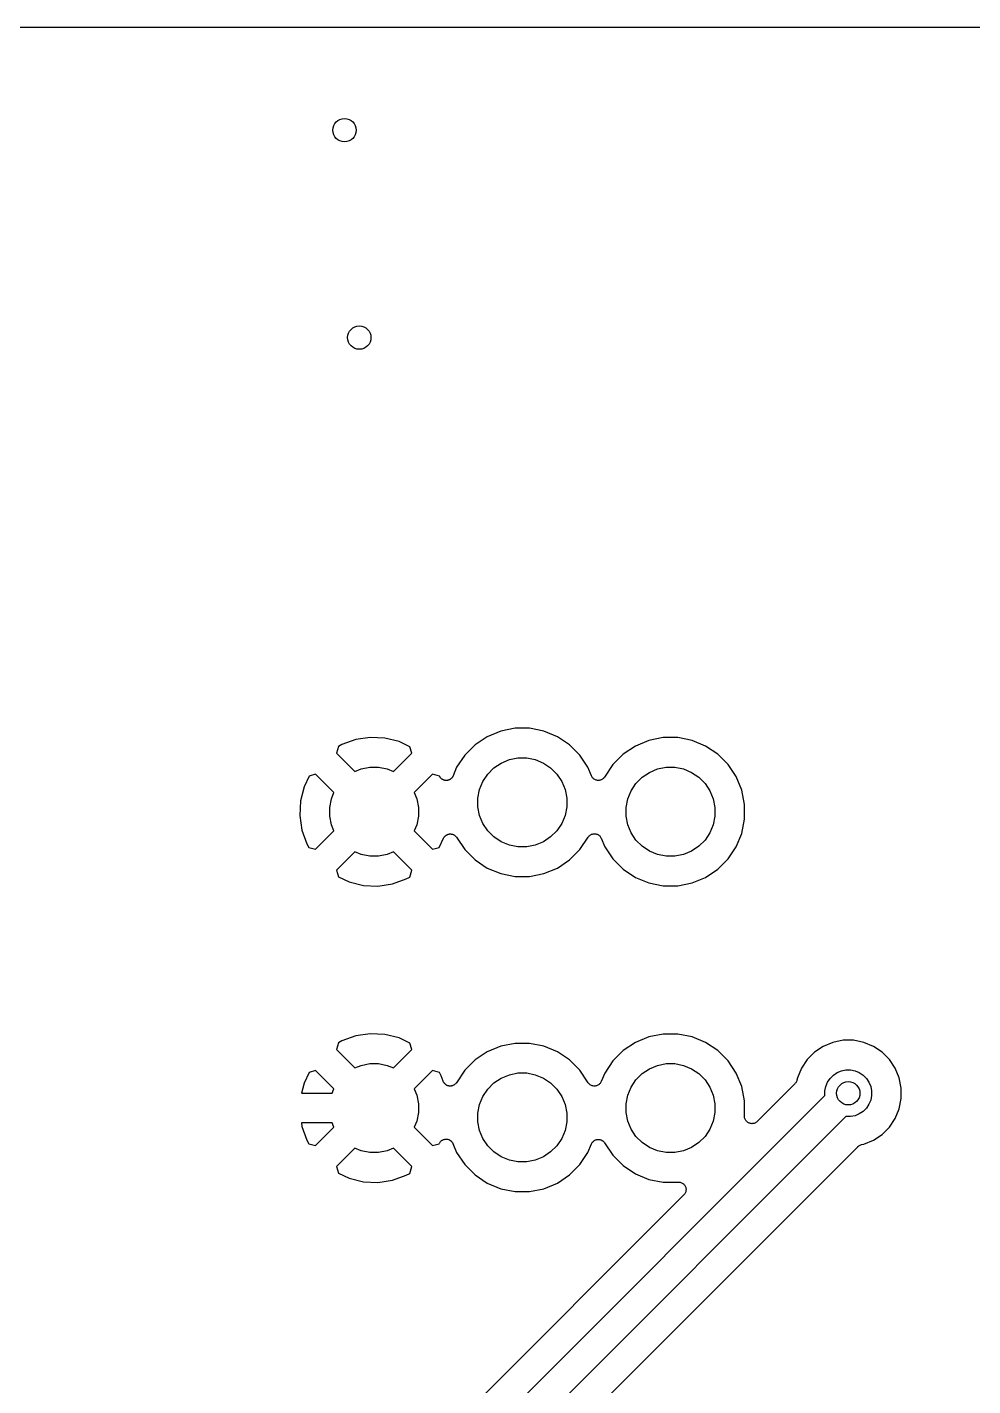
# Model space of a CAD drawing. Extents: x 0.71 to 5.18, y -2.28 to -0.62.
# Drawn here: x 2.516 to 3.154, y -1.537 to -0.621 of the extents above; entities that cross this region are included whole.
import ezdxf

# ---------------------------------------------------------------- set-up
doc = ezdxf.new("R2010")
doc.units = 0
doc.header["$MEASUREMENT"] = 0
doc.layers.add('BLACK', color=7, linetype='CONTINUOUS')

msp = doc.modelspace()

# ---------------------------------------------------------------- linework, layer by layer
at = {"layer": 'BLACK', "linetype": 'CONTINUOUS'}
for p, q in [((0.7255, -0.6205), (5.1745, -0.6205)), ((2.74742, -1.09982), (2.73768, -1.10129)), ((2.75726, -1.10029), (2.74742, -1.09982)), ((2.76682, -1.10266), (2.75726, -1.10029)), ((2.82632, -1.09939), (2.81813, -1.10486)), ((2.83542, -1.09562), (2.82632, -1.09939)), ((2.84508, -1.0937), (2.83542, -1.09562)), ((2.85492, -1.0937), (2.84508, -1.0937)), ((2.86458, -1.09562), (2.85492, -1.0937)), ((2.87368, -1.09939), (2.86458, -1.09562)), ((2.88187, -1.10486), (2.87368, -1.09939)), ((2.94508, -1.1), (2.93542, -1.10192)), ((2.95492, -1.1), (2.94508, -1.1)), ((2.96458, -1.10192), (2.95492, -1.1)), ((2.72594, -1.10594), (2.72466, -1.11052)), ((2.7283, -1.10467), (2.72594, -1.10594)), ((2.73768, -1.10129), (2.7283, -1.10467)), ((2.77411, -1.10608), (2.76682, -1.10266)), ((2.77534, -1.11052), (2.77411, -1.10608)), ((2.81813, -1.10486), (2.81116, -1.11183)), ((2.88884, -1.11183), (2.88187, -1.10486)), ((2.92632, -1.10569), (2.91813, -1.11116)), ((2.93542, -1.10192), (2.92632, -1.10569)), ((2.97368, -1.10569), (2.96458, -1.10192)), ((2.98187, -1.11116), (2.97368, -1.10569)), ((2.72466, -1.11052), (2.73704, -1.1229)), ((2.76296, -1.1229), (2.77534, -1.11052)), ((2.81116, -1.11183), (2.80569, -1.12002)), ((2.83088, -1.1204), (2.83579, -1.11712)), ((2.83579, -1.11712), (2.84125, -1.11485)), ((2.84125, -1.11485), (2.84705, -1.1137)), ((2.84705, -1.1137), (2.85295, -1.1137)), ((2.85295, -1.1137), (2.85875, -1.11485)), ((2.85875, -1.11485), (2.86421, -1.11712)), ((2.86421, -1.11712), (2.86912, -1.1204)), ((2.89431, -1.12002), (2.88884, -1.11183)), ((2.91116, -1.11813), (2.90547, -1.12664)), ((2.91813, -1.11116), (2.91116, -1.11813)), ((2.98884, -1.11813), (2.98187, -1.11116)), ((2.99431, -1.12632), (2.98884, -1.11813)), ((2.70608, -1.12589), (2.70266, -1.13318)), ((2.71052, -1.12466), (2.70608, -1.12589)), ((2.7229, -1.13704), (2.71052, -1.12466)), ((2.73704, -1.1229), (2.74125, -1.12115)), ((2.74125, -1.12115), (2.74705, -1.12)), ((2.74705, -1.12), (2.75295, -1.12)), ((2.75295, -1.12), (2.75875, -1.12115)), ((2.75875, -1.12115), (2.76296, -1.1229)), ((2.78948, -1.12466), (2.7771, -1.13704)), ((2.79406, -1.12594), (2.78948, -1.12466)), ((2.79425, -1.12628), (2.79406, -1.12594)), ((2.79438, -1.12648), (2.79425, -1.12628)), ((2.79449, -1.12669), (2.79438, -1.12648)), ((2.79465, -1.12688), (2.79449, -1.12669)), ((2.79479, -1.12709), (2.79465, -1.12688)), ((2.79496, -1.12726), (2.79479, -1.12709)), ((2.79511, -1.12744), (2.79496, -1.12726)), ((2.7953, -1.1276), (2.79511, -1.12744)), ((2.79548, -1.12778), (2.7953, -1.1276)), ((2.79568, -1.12792), (2.79548, -1.12778)), ((2.8018, -1.12782), (2.80159, -1.12795)), ((2.80197, -1.12765), (2.8018, -1.12782)), ((2.80215, -1.1275), (2.80197, -1.12765)), ((2.80232, -1.12731), (2.80215, -1.1275)), ((2.8025, -1.12713), (2.80232, -1.12731)), ((2.80263, -1.12694), (2.8025, -1.12713)), ((2.80278, -1.12676), (2.80263, -1.12694)), ((2.8029, -1.12653), (2.80278, -1.12676)), ((2.80305, -1.12632), (2.8029, -1.12653)), ((2.80314, -1.12611), (2.80305, -1.12632)), ((2.80325, -1.1259), (2.80314, -1.12611)), ((2.80328, -1.12584), (2.80325, -1.1259)), ((2.80569, -1.12002), (2.80328, -1.12584)), ((2.82341, -1.12949), (2.8267, -1.12458)), ((2.8267, -1.12458), (2.83088, -1.1204)), ((2.86912, -1.1204), (2.8733, -1.12458)), ((2.8733, -1.12458), (2.87659, -1.12949)), ((2.8967, -1.12578), (2.89431, -1.12002)), ((2.89692, -1.1262), (2.8967, -1.12578)), ((2.89714, -1.12662), (2.89692, -1.1262)), ((2.89715, -1.12663), (2.89714, -1.12662)), ((2.89716, -1.12664), (2.89715, -1.12663)), ((2.89746, -1.12701), (2.89716, -1.12664)), ((2.89776, -1.12738), (2.89746, -1.12701)), ((2.89777, -1.12739), (2.89776, -1.12738)), ((2.89814, -1.1277), (2.89777, -1.12739)), ((2.89777, -1.12739), (2.89777, -1.12739)), ((2.89851, -1.128), (2.89814, -1.1277)), ((2.90443, -1.12775), (2.90406, -1.12804)), ((2.9048, -1.12745), (2.90443, -1.12775)), ((2.90481, -1.12744), (2.9048, -1.12745)), ((2.90482, -1.12743), (2.90481, -1.12744)), ((2.90512, -1.12707), (2.90482, -1.12743)), ((2.90543, -1.1267), (2.90512, -1.12707)), ((2.90544, -1.12668), (2.90543, -1.1267)), ((2.90545, -1.12668), (2.90544, -1.12668)), ((2.90547, -1.12664), (2.90545, -1.12668)), ((2.90545, -1.12668), (2.90545, -1.12668)), ((2.9267, -1.13088), (2.93088, -1.1267)), ((2.93088, -1.1267), (2.93579, -1.12341)), ((2.93579, -1.12341), (2.94125, -1.12115)), ((2.94125, -1.12115), (2.94705, -1.12)), ((2.94705, -1.12), (2.95295, -1.12)), ((2.95295, -1.12), (2.95875, -1.12115)), ((2.95875, -1.12115), (2.96421, -1.12341)), ((2.96421, -1.12341), (2.96912, -1.1267)), ((2.96912, -1.1267), (2.9733, -1.13088)), ((2.99808, -1.13542), (2.99431, -1.12632)), ((2.70266, -1.13318), (2.70029, -1.14274)), ((2.79586, -1.12807), (2.79568, -1.12792)), ((2.79608, -1.12819), (2.79586, -1.12807)), ((2.79629, -1.12833), (2.79608, -1.12819)), ((2.79651, -1.12842), (2.79629, -1.12833)), ((2.79671, -1.12853), (2.79651, -1.12842)), ((2.79696, -1.12861), (2.79671, -1.12853)), ((2.79719, -1.12871), (2.79696, -1.12861)), ((2.79742, -1.12875), (2.79719, -1.12871)), ((2.79765, -1.12882), (2.79742, -1.12875)), ((2.7979, -1.12885), (2.79765, -1.12882)), ((2.79815, -1.1289), (2.7979, -1.12885)), ((2.79838, -1.1289), (2.79815, -1.1289)), ((2.79862, -1.12893), (2.79838, -1.1289)), ((2.79887, -1.1289), (2.79862, -1.12893)), ((2.79912, -1.1289), (2.79887, -1.1289)), ((2.79935, -1.12886), (2.79912, -1.1289)), ((2.79959, -1.12884), (2.79935, -1.12886)), ((2.79983, -1.12877), (2.79959, -1.12884)), ((2.80008, -1.12872), (2.79983, -1.12877)), ((2.8003, -1.12863), (2.80008, -1.12872)), ((2.80052, -1.12856), (2.8003, -1.12863)), ((2.80075, -1.12845), (2.80052, -1.12856)), ((2.80099, -1.12835), (2.80075, -1.12845)), ((2.80118, -1.12822), (2.80099, -1.12835)), ((2.80139, -1.12811), (2.80118, -1.12822)), ((2.80159, -1.12795), (2.80139, -1.12811)), ((2.82, -1.14075), (2.82115, -1.13495)), ((2.82115, -1.13495), (2.82341, -1.12949)), ((2.87659, -1.12949), (2.87885, -1.13495)), ((2.87885, -1.13495), (2.88, -1.14075)), ((2.89852, -1.12801), (2.89851, -1.128)), ((2.89853, -1.12801), (2.89852, -1.12801)), ((2.89895, -1.12824), (2.89853, -1.12801)), ((2.89937, -1.12847), (2.89895, -1.12824)), ((2.89938, -1.12847), (2.89937, -1.12847)), ((2.89939, -1.12848), (2.89938, -1.12847)), ((2.89985, -1.12862), (2.89939, -1.12848)), ((2.9003, -1.12876), (2.89985, -1.12862)), ((2.90031, -1.12876), (2.9003, -1.12876)), ((2.90032, -1.12876), (2.90031, -1.12876)), ((2.9008, -1.12881), (2.90032, -1.12876)), ((2.90127, -1.12886), (2.9008, -1.12881)), ((2.90128, -1.12886), (2.90127, -1.12886)), ((2.90129, -1.12886), (2.90128, -1.12886)), ((2.90177, -1.12882), (2.90129, -1.12886)), ((2.90224, -1.12878), (2.90177, -1.12882)), ((2.90225, -1.12878), (2.90224, -1.12878)), ((2.90226, -1.12877), (2.90225, -1.12878)), ((2.90272, -1.12864), (2.90226, -1.12877)), ((2.90318, -1.12851), (2.90272, -1.12864)), ((2.90319, -1.1285), (2.90318, -1.12851)), ((2.9032, -1.1285), (2.90319, -1.1285)), ((2.90361, -1.12828), (2.9032, -1.1285)), ((2.90404, -1.12806), (2.90361, -1.12828)), ((2.90405, -1.12805), (2.90404, -1.12806)), ((2.90406, -1.12804), (2.90405, -1.12805)), ((2.92115, -1.14125), (2.92341, -1.13579)), ((2.92341, -1.13579), (2.9267, -1.13088)), ((2.9733, -1.13088), (2.97659, -1.13579)), ((2.97659, -1.13579), (2.97885, -1.14125)), ((3, -1.14508), (2.99808, -1.13542)), ((2.70029, -1.14274), (2.69982, -1.15258)), ((2.72, -1.14705), (2.72115, -1.14125)), ((2.72115, -1.14125), (2.7229, -1.13704)), ((2.7771, -1.13704), (2.77885, -1.14125)), ((2.77885, -1.14125), (2.78, -1.14705)), ((2.82, -1.14666), (2.82, -1.14075)), ((2.88, -1.14075), (2.88, -1.14666)), ((2.92, -1.14705), (2.92115, -1.14125)), ((2.97885, -1.14125), (2.98, -1.14705)), ((3, -1.15492), (3, -1.14508)), ((2.69982, -1.15258), (2.70129, -1.16232)), ((2.72, -1.15295), (2.72, -1.14705)), ((2.72115, -1.15875), (2.72, -1.15295)), ((2.78, -1.15295), (2.77885, -1.15875)), ((2.78, -1.14705), (2.78, -1.15295)), ((2.82115, -1.15245), (2.82, -1.14666)), ((2.82341, -1.15791), (2.82115, -1.15245)), ((2.87885, -1.15245), (2.87659, -1.15791)), ((2.88, -1.14666), (2.87885, -1.15245)), ((2.92, -1.15295), (2.92, -1.14705)), ((2.92115, -1.15875), (2.92, -1.15295)), ((2.98, -1.15295), (2.97885, -1.15875)), ((2.98, -1.14705), (2.98, -1.15295)), ((2.99808, -1.16458), (3, -1.15492)), ((2.70129, -1.16232), (2.70467, -1.1717)), ((2.71052, -1.17534), (2.7229, -1.16296)), ((2.7229, -1.16296), (2.72115, -1.15875)), ((2.77885, -1.15875), (2.7771, -1.16296)), ((2.7771, -1.16296), (2.78948, -1.17534)), ((2.8267, -1.16282), (2.82341, -1.15791)), ((2.83088, -1.167), (2.8267, -1.16282)), ((2.8733, -1.16282), (2.86912, -1.167)), ((2.87659, -1.15791), (2.8733, -1.16282)), ((2.92341, -1.16421), (2.92115, -1.15875)), ((2.9267, -1.16912), (2.92341, -1.16421)), ((2.97659, -1.16421), (2.9733, -1.16912)), ((2.97885, -1.15875), (2.97659, -1.16421)), ((2.70467, -1.1717), (2.70594, -1.17406)), ((2.79392, -1.17411), (2.79687, -1.16783)), ((2.79687, -1.16783), (2.7969, -1.16776)), ((2.7969, -1.16776), (2.79709, -1.16746)), ((2.79709, -1.16746), (2.79726, -1.16714)), ((2.79726, -1.16714), (2.79734, -1.16704)), ((2.79734, -1.16704), (2.79741, -1.16693)), ((2.79741, -1.16693), (2.79766, -1.16667)), ((2.79766, -1.16667), (2.79789, -1.16639)), ((2.79789, -1.16639), (2.79799, -1.16631)), ((2.79799, -1.16631), (2.79807, -1.16622)), ((2.79807, -1.16622), (2.79837, -1.166)), ((2.79837, -1.166), (2.79865, -1.16578)), ((2.79865, -1.16578), (2.79876, -1.16572)), ((2.79876, -1.16572), (2.79886, -1.16564)), ((2.79886, -1.16564), (2.79919, -1.16549)), ((2.79919, -1.16549), (2.79951, -1.16532)), ((2.79951, -1.16532), (2.79963, -1.16529)), ((2.79963, -1.16529), (2.79975, -1.16523)), ((2.79975, -1.16523), (2.8001, -1.16515)), ((2.8001, -1.16515), (2.80044, -1.16505)), ((2.80044, -1.16505), (2.80057, -1.16503)), ((2.80057, -1.16503), (2.8007, -1.165)), ((2.8007, -1.165), (2.80106, -1.16499)), ((2.80106, -1.16499), (2.80142, -1.16495)), ((2.80142, -1.16495), (2.80154, -1.16497)), ((2.80154, -1.16497), (2.80167, -1.16496)), ((2.80167, -1.16496), (2.80203, -1.16502)), ((2.80203, -1.16502), (2.80239, -1.16505)), ((2.80239, -1.16505), (2.80251, -1.16509)), ((2.80251, -1.16509), (2.80264, -1.16511)), ((2.80264, -1.16511), (2.80298, -1.16523)), ((2.80298, -1.16523), (2.80332, -1.16534)), ((2.80332, -1.16534), (2.80343, -1.1654)), ((2.80343, -1.1654), (2.80355, -1.16544)), ((2.80355, -1.16544), (2.80386, -1.16563)), ((2.80386, -1.16563), (2.80418, -1.1658)), ((2.80418, -1.1658), (2.80428, -1.16588)), ((2.80428, -1.16588), (2.80439, -1.16595)), ((2.80439, -1.16595), (2.80465, -1.16619)), ((2.80465, -1.16619), (2.80493, -1.16642)), ((2.80493, -1.16642), (2.80501, -1.16652)), ((2.80501, -1.16652), (2.80511, -1.16661)), ((2.80511, -1.16661), (2.80532, -1.1669)), ((2.80532, -1.1669), (2.80555, -1.16718)), ((2.80555, -1.16718), (2.81116, -1.17557)), ((2.83579, -1.17029), (2.83088, -1.167)), ((2.84125, -1.17255), (2.83579, -1.17029)), ((2.84705, -1.1737), (2.84125, -1.17255)), ((2.85875, -1.17255), (2.85295, -1.1737)), ((2.86421, -1.17029), (2.85875, -1.17255)), ((2.86912, -1.167), (2.86421, -1.17029)), ((2.88884, -1.17557), (2.89453, -1.16706)), ((2.89453, -1.16706), (2.89455, -1.16702)), ((2.89455, -1.16702), (2.89457, -1.167)), ((2.89455, -1.16702), (2.89455, -1.16702)), ((2.89455, -1.16702), (2.89455, -1.16702)), ((2.89457, -1.167), (2.89488, -1.16663)), ((2.89488, -1.16663), (2.89518, -1.16627)), ((2.89518, -1.16627), (2.89519, -1.16626)), ((2.89519, -1.16626), (2.8952, -1.16625)), ((2.8952, -1.16625), (2.89557, -1.16595)), ((2.89557, -1.16595), (2.89594, -1.16566)), ((2.89594, -1.16566), (2.89595, -1.16565)), ((2.89595, -1.16565), (2.89596, -1.16565)), ((2.89596, -1.16565), (2.89639, -1.16542)), ((2.89639, -1.16542), (2.8968, -1.1652)), ((2.8968, -1.1652), (2.89681, -1.1652)), ((2.89681, -1.1652), (2.89682, -1.1652)), ((2.89682, -1.1652), (2.89729, -1.16506)), ((2.89729, -1.16506), (2.89774, -1.16493)), ((2.89774, -1.16493), (2.89775, -1.16493)), ((2.89775, -1.16493), (2.89776, -1.16492)), ((2.89776, -1.16492), (2.89824, -1.16488)), ((2.89824, -1.16488), (2.89871, -1.16484)), ((2.89871, -1.16484), (2.89872, -1.16484)), ((2.89872, -1.16484), (2.89873, -1.16484)), ((2.89873, -1.16484), (2.89922, -1.16489)), ((2.89922, -1.16489), (2.89968, -1.16494)), ((2.89968, -1.16494), (2.89969, -1.16494)), ((2.89969, -1.16494), (2.8997, -1.16494)), ((2.8997, -1.16494), (2.90016, -1.16508)), ((2.90016, -1.16508), (2.90061, -1.16522)), ((2.90061, -1.16522), (2.90062, -1.16523)), ((2.90062, -1.16523), (2.90063, -1.16523)), ((2.90063, -1.16523), (2.90105, -1.16546)), ((2.90105, -1.16546), (2.90147, -1.16569)), ((2.90147, -1.16569), (2.90148, -1.16569)), ((2.90148, -1.16569), (2.90149, -1.1657)), ((2.90149, -1.1657), (2.90186, -1.166)), ((2.90186, -1.166), (2.90223, -1.16631)), ((2.90223, -1.16631), (2.90223, -1.16632)), ((2.90223, -1.16632), (2.90224, -1.16632)), ((2.90224, -1.16632), (2.90255, -1.1667)), ((2.90255, -1.1667), (2.90284, -1.16706)), ((2.90284, -1.16706), (2.90285, -1.16707)), ((2.90285, -1.16707), (2.90286, -1.16708)), ((2.90286, -1.16708), (2.90308, -1.16751)), ((2.90308, -1.16751), (2.9033, -1.16792)), ((2.9033, -1.16792), (2.90569, -1.17368)), ((2.90569, -1.17368), (2.91116, -1.18187)), ((2.93088, -1.1733), (2.9267, -1.16912)), ((2.93579, -1.17659), (2.93088, -1.1733)), ((2.96912, -1.1733), (2.96421, -1.17659)), ((2.9733, -1.16912), (2.96912, -1.1733)), ((2.98884, -1.18187), (2.99431, -1.17368)), ((2.99431, -1.17368), (2.99808, -1.16458)), ((2.70594, -1.17406), (2.71052, -1.17534)), ((2.73704, -1.1771), (2.72466, -1.18948)), ((2.74125, -1.17885), (2.73704, -1.1771)), ((2.74705, -1.18), (2.74125, -1.17885)), ((2.75295, -1.18), (2.74705, -1.18)), ((2.75875, -1.17885), (2.75295, -1.18)), ((2.76296, -1.1771), (2.75875, -1.17885)), ((2.77534, -1.18948), (2.76296, -1.1771)), ((2.78948, -1.17534), (2.79392, -1.17411)), ((2.81116, -1.17557), (2.81813, -1.18254)), ((2.81813, -1.18254), (2.82632, -1.18801)), ((2.85295, -1.1737), (2.84705, -1.1737)), ((2.87368, -1.18801), (2.88187, -1.18254)), ((2.88187, -1.18254), (2.88884, -1.17557)), ((2.91116, -1.18187), (2.91813, -1.18884)), ((2.94125, -1.17885), (2.93579, -1.17659)), ((2.94705, -1.18), (2.94125, -1.17885)), ((2.95295, -1.18), (2.94705, -1.18)), ((2.95875, -1.17885), (2.95295, -1.18)), ((2.96421, -1.17659), (2.95875, -1.17885)), ((2.98187, -1.18884), (2.98884, -1.18187)), ((2.72466, -1.18948), (2.72589, -1.19392)), ((2.77406, -1.19406), (2.77534, -1.18948)), ((2.82632, -1.18801), (2.83542, -1.19178)), ((2.83542, -1.19178), (2.84508, -1.1937)), ((2.85492, -1.1937), (2.86458, -1.19178)), ((2.86458, -1.19178), (2.87368, -1.18801)), ((2.91813, -1.18884), (2.92632, -1.19431)), ((2.97368, -1.19431), (2.98187, -1.18884)), ((2.72589, -1.19392), (2.73318, -1.19734)), ((2.73318, -1.19734), (2.74274, -1.19971)), ((2.74274, -1.19971), (2.75258, -1.20018)), ((2.75258, -1.20018), (2.76232, -1.19871)), ((2.76232, -1.19871), (2.7717, -1.19533)), ((2.7717, -1.19533), (2.77406, -1.19406)), ((2.84508, -1.1937), (2.85492, -1.1937)), ((2.92632, -1.19431), (2.93542, -1.19808)), ((2.93542, -1.19808), (2.94508, -1.2)), ((2.94508, -1.2), (2.95492, -1.2)), ((2.95492, -1.2), (2.96458, -1.19808)), ((2.96458, -1.19808), (2.97368, -1.19431)), ((2.73768, -1.30129), (2.7283, -1.30467)), ((2.74742, -1.29982), (2.73768, -1.30129)), ((2.75726, -1.30029), (2.74742, -1.29982)), ((2.76682, -1.30266), (2.75726, -1.30029)), ((2.93542, -1.30192), (2.92632, -1.30569)), ((2.94508, -1.3), (2.93542, -1.30192)), ((2.95492, -1.3), (2.94508, -1.3)), ((2.96458, -1.30192), (2.95492, -1.3)), ((2.97368, -1.30569), (2.96458, -1.30192)), ((2.72594, -1.30594), (2.72466, -1.31052)), ((2.72466, -1.31052), (2.73704, -1.3229)), ((2.7283, -1.30467), (2.72594, -1.30594)), ((2.76296, -1.3229), (2.77534, -1.31052)), ((2.77411, -1.30608), (2.76682, -1.30266)), ((2.77534, -1.31052), (2.77411, -1.30608)), ((2.83542, -1.30822), (2.82632, -1.31199)), ((2.84508, -1.3063), (2.83542, -1.30822)), ((2.85492, -1.3063), (2.84508, -1.3063)), ((2.86458, -1.30822), (2.85492, -1.3063)), ((2.87368, -1.31199), (2.86458, -1.30822)), ((2.91813, -1.31116), (2.91116, -1.31813)), ((2.92632, -1.30569), (2.91813, -1.31116)), ((2.98187, -1.31116), (2.97368, -1.30569)), ((2.98884, -1.31813), (2.98187, -1.31116)), ((3.05307, -1.30832), (3.04721, -1.31223)), ((3.05957, -1.30563), (3.05307, -1.30832)), ((3.06648, -1.30425), (3.05957, -1.30563)), ((3.07352, -1.30425), (3.06648, -1.30425)), ((3.08043, -1.30563), (3.07352, -1.30425)), ((3.08693, -1.30832), (3.08043, -1.30563)), ((3.09279, -1.31223), (3.08693, -1.30832)), ((2.74125, -1.32115), (2.74705, -1.32)), ((2.74705, -1.32), (2.75295, -1.32)), ((2.75295, -1.32), (2.75875, -1.32115)), ((2.81813, -1.31746), (2.81116, -1.32443)), ((2.82632, -1.31199), (2.81813, -1.31746)), ((2.88187, -1.31746), (2.87368, -1.31199)), ((2.88884, -1.32443), (2.88187, -1.31746)), ((2.91116, -1.31813), (2.90569, -1.32632)), ((2.94125, -1.32115), (2.94705, -1.32)), ((2.94705, -1.32), (2.95295, -1.32)), ((2.95295, -1.32), (2.95875, -1.32115)), ((2.99431, -1.32632), (2.98884, -1.31813)), ((3.04223, -1.31721), (3.03832, -1.32307)), ((3.04721, -1.31223), (3.04223, -1.31721)), ((3.09777, -1.31721), (3.09279, -1.31223)), ((3.10168, -1.32307), (3.09777, -1.31721)), ((2.70608, -1.32589), (2.70266, -1.33318)), ((2.71052, -1.32466), (2.70608, -1.32589)), ((2.7229, -1.33704), (2.71052, -1.32466)), ((2.73704, -1.3229), (2.74125, -1.32115)), ((2.75875, -1.32115), (2.76296, -1.3229)), ((2.78948, -1.32466), (2.7771, -1.33704)), ((2.79406, -1.32594), (2.78948, -1.32466)), ((2.79533, -1.3283), (2.79406, -1.32594)), ((2.79661, -1.33186), (2.79533, -1.3283)), ((2.81116, -1.32443), (2.80547, -1.33294)), ((2.83579, -1.32971), (2.84125, -1.32745)), ((2.84125, -1.32745), (2.84705, -1.3263)), ((2.84705, -1.3263), (2.85295, -1.3263)), ((2.85295, -1.3263), (2.85875, -1.32745)), ((2.85875, -1.32745), (2.86421, -1.32971)), ((2.89453, -1.33294), (2.88884, -1.32443)), ((2.90569, -1.32632), (2.9033, -1.33208)), ((2.9267, -1.33088), (2.93088, -1.3267)), ((2.93088, -1.3267), (2.93579, -1.32341)), ((2.93579, -1.32341), (2.94125, -1.32115)), ((2.95875, -1.32115), (2.96421, -1.32341)), ((2.96421, -1.32341), (2.96912, -1.3267)), ((2.96912, -1.3267), (2.9733, -1.33088)), ((2.99808, -1.33542), (2.99431, -1.32632)), ((3.03832, -1.32307), (3.03563, -1.32957)), ((3.05777, -1.32996), (3.05996, -1.32777)), ((3.05996, -1.32777), (3.06254, -1.32604)), ((3.06254, -1.32604), (3.06541, -1.32486)), ((3.06541, -1.32486), (3.06845, -1.32425)), ((3.06845, -1.32425), (3.07155, -1.32425)), ((3.07155, -1.32425), (3.07459, -1.32486)), ((3.07459, -1.32486), (3.07746, -1.32604)), ((3.07746, -1.32604), (3.08004, -1.32777)), ((3.08004, -1.32777), (3.08223, -1.32996)), ((3.10437, -1.32957), (3.10168, -1.32307)), ((2.70266, -1.33318), (2.70097, -1.34)), ((2.72167, -1.34), (2.7229, -1.33704)), ((2.7771, -1.33704), (2.77885, -1.34125)), ((2.79666, -1.33196), (2.79661, -1.33186)), ((2.79669, -1.33206), (2.79666, -1.33196)), ((2.79687, -1.3324), (2.79669, -1.33206)), ((2.79703, -1.33274), (2.79687, -1.3324)), ((2.79709, -1.33283), (2.79703, -1.33274)), ((2.79714, -1.33292), (2.79709, -1.33283)), ((2.79738, -1.33322), (2.79714, -1.33292)), ((2.79761, -1.33352), (2.79738, -1.33322)), ((2.79769, -1.3336), (2.79761, -1.33352)), ((2.79776, -1.33368), (2.79769, -1.3336)), ((2.79805, -1.33392), (2.79776, -1.33368)), ((2.79833, -1.33418), (2.79805, -1.33392)), ((2.79843, -1.33423), (2.79833, -1.33418)), ((2.79851, -1.3343), (2.79843, -1.33423)), ((2.79884, -1.33449), (2.79851, -1.3343)), ((2.79917, -1.33468), (2.79884, -1.33449)), ((2.79927, -1.33472), (2.79917, -1.33468)), ((2.79936, -1.33477), (2.79927, -1.33472)), ((2.79973, -1.33488), (2.79936, -1.33477)), ((2.80009, -1.33501), (2.79973, -1.33488)), ((2.80019, -1.33503), (2.80009, -1.33501)), ((2.8003, -1.33506), (2.80019, -1.33503)), ((2.80068, -1.3351), (2.8003, -1.33506)), ((2.80105, -1.33516), (2.80068, -1.3351)), ((2.80116, -1.33515), (2.80105, -1.33516)), ((2.80127, -1.33516), (2.80116, -1.33515)), ((2.80165, -1.33513), (2.80127, -1.33516)), ((2.80203, -1.33511), (2.80165, -1.33513)), ((2.80213, -1.33509), (2.80203, -1.33511)), ((2.80224, -1.33508), (2.80213, -1.33509)), ((2.80261, -1.33497), (2.80224, -1.33508)), ((2.80298, -1.33488), (2.80261, -1.33497)), ((2.80307, -1.33484), (2.80298, -1.33488)), ((2.80318, -1.33481), (2.80307, -1.33484)), ((2.80351, -1.33463), (2.80318, -1.33481)), ((2.80386, -1.33447), (2.80351, -1.33463)), ((2.80395, -1.33441), (2.80386, -1.33447)), ((2.80404, -1.33436), (2.80395, -1.33441)), ((2.80434, -1.33412), (2.80404, -1.33436)), ((2.80465, -1.33389), (2.80434, -1.33412)), ((2.80472, -1.33381), (2.80465, -1.33389)), ((2.8048, -1.33375), (2.80472, -1.33381)), ((2.80505, -1.33345), (2.8048, -1.33375)), ((2.80531, -1.33317), (2.80505, -1.33345)), ((2.80536, -1.33308), (2.80531, -1.33317)), ((2.80543, -1.333), (2.80536, -1.33308)), ((2.80547, -1.33294), (2.80543, -1.333)), ((2.82341, -1.34209), (2.8267, -1.33718)), ((2.8267, -1.33718), (2.83088, -1.333)), ((2.83088, -1.333), (2.83579, -1.32971)), ((2.86421, -1.32971), (2.86912, -1.333)), ((2.86912, -1.333), (2.8733, -1.33718)), ((2.8733, -1.33718), (2.87659, -1.34209)), ((2.89483, -1.33331), (2.89453, -1.33294)), ((2.89513, -1.33368), (2.89483, -1.33331)), ((2.89514, -1.33369), (2.89513, -1.33368)), ((2.89515, -1.3337), (2.89514, -1.33369)), ((2.89552, -1.334), (2.89515, -1.3337)), ((2.89588, -1.3343), (2.89552, -1.334)), ((2.89589, -1.33431), (2.89588, -1.3343)), ((2.8959, -1.33432), (2.89589, -1.33431)), ((2.89633, -1.33455), (2.8959, -1.33432)), ((2.89674, -1.33477), (2.89633, -1.33455)), ((2.89675, -1.33477), (2.89674, -1.33477)), ((2.89676, -1.33478), (2.89675, -1.33477)), ((2.89722, -1.33492), (2.89676, -1.33478)), ((2.89767, -1.33506), (2.89722, -1.33492)), ((2.89768, -1.33506), (2.89767, -1.33506)), ((2.89769, -1.33506), (2.89768, -1.33506)), ((2.89817, -1.33511), (2.89769, -1.33506)), ((2.89864, -1.33516), (2.89817, -1.33511)), ((2.89865, -1.33516), (2.89864, -1.33516)), ((2.89866, -1.33516), (2.89865, -1.33516)), ((2.89914, -1.33512), (2.89866, -1.33516)), ((2.89961, -1.33508), (2.89914, -1.33512)), ((2.89962, -1.33507), (2.89961, -1.33508)), ((2.89963, -1.33507), (2.89962, -1.33507)), ((2.9001, -1.33494), (2.89963, -1.33507)), ((2.90055, -1.3348), (2.9001, -1.33494)), ((2.90056, -1.3348), (2.90055, -1.3348)), ((2.90057, -1.33479), (2.90056, -1.3348)), ((2.901, -1.33457), (2.90057, -1.33479)), ((2.90142, -1.33435), (2.901, -1.33457)), ((2.90143, -1.33434), (2.90142, -1.33435)), ((2.90142, -1.33435), (2.90142, -1.33435)), ((2.90181, -1.33404), (2.90143, -1.33434)), ((2.90218, -1.33374), (2.90181, -1.33404)), ((2.90219, -1.33373), (2.90218, -1.33373)), ((2.90218, -1.33373), (2.90218, -1.33374)), ((2.9025, -1.33336), (2.90219, -1.33373)), ((2.90281, -1.333), (2.9025, -1.33336)), ((2.90282, -1.33298), (2.90281, -1.33299)), ((2.90281, -1.33299), (2.90281, -1.333)), ((2.90305, -1.33256), (2.90282, -1.33298)), ((2.90328, -1.33214), (2.90305, -1.33256)), ((2.90329, -1.33212), (2.90328, -1.33214)), ((2.9033, -1.33208), (2.90329, -1.33212)), ((2.90329, -1.33212), (2.90329, -1.33212)), ((2.90329, -1.33212), (2.90329, -1.33212)), ((2.92115, -1.34125), (2.92341, -1.33579)), ((2.92341, -1.33579), (2.9267, -1.33088)), ((2.9733, -1.33088), (2.97659, -1.33579)), ((2.97659, -1.33579), (2.97885, -1.34125)), ((3, -1.34508), (2.99808, -1.33542)), ((3.03396, -1.33361), (3.00851, -1.35906)), ((3.03426, -1.33326), (3.03396, -1.33361)), ((3.03455, -1.3329), (3.03426, -1.33326)), ((3.03456, -1.33288), (3.03455, -1.3329)), ((3.03458, -1.33286), (3.03456, -1.33288)), ((3.0348, -1.33245), (3.03458, -1.33286)), ((3.03502, -1.33205), (3.0348, -1.33245)), ((3.03503, -1.33202), (3.03502, -1.33205)), ((3.03504, -1.332), (3.03503, -1.33202)), ((3.03518, -1.33156), (3.03504, -1.332)), ((3.03532, -1.33112), (3.03518, -1.33156)), ((3.03533, -1.33106), (3.03532, -1.33112)), ((3.03563, -1.32957), (3.03533, -1.33105)), ((3.03533, -1.33105), (3.03533, -1.33106)), ((3.03533, -1.33106), (3.03533, -1.33106)), ((3.03533, -1.33106), (3.03533, -1.33106)), ((3.05425, -1.33845), (3.05486, -1.33541)), ((3.05425, -1.34155), (3.05425, -1.33845)), ((3.05486, -1.33541), (3.05604, -1.33254)), ((3.05604, -1.33254), (3.05777, -1.32996)), ((3.08223, -1.32996), (3.08396, -1.33254)), ((3.08396, -1.33254), (3.08514, -1.33541)), ((3.08514, -1.33541), (3.08575, -1.33845)), ((3.08575, -1.33845), (3.08575, -1.34155)), ((3.10575, -1.33648), (3.10437, -1.32957)), ((3.10575, -1.34352), (3.10575, -1.33648)), ((2.70097, -1.34), (2.72167, -1.34)), ((2.74328, -1.65258), (3.05426, -1.3416)), ((2.77885, -1.34125), (2.78, -1.34705)), ((2.78, -1.34705), (2.78, -1.35295)), ((2.82, -1.35334), (2.82115, -1.34755)), ((2.82115, -1.34755), (2.82341, -1.34209)), ((2.87659, -1.34209), (2.87885, -1.34755)), ((2.87885, -1.34755), (2.88, -1.35334)), ((2.92, -1.34705), (2.92115, -1.34125)), ((2.92, -1.35295), (2.92, -1.34705)), ((2.97885, -1.34125), (2.98, -1.34705)), ((2.98, -1.34705), (2.98, -1.35295)), ((3, -1.3553), (3, -1.34508)), ((3.05426, -1.3416), (3.05425, -1.34155)), ((3.08396, -1.34746), (3.08223, -1.35004)), ((3.08514, -1.34459), (3.08396, -1.34746)), ((3.08575, -1.34155), (3.08514, -1.34459)), ((3.10437, -1.35043), (3.10575, -1.34352)), ((3.0684, -1.35574), (2.76, -1.66414)), ((2.78, -1.35295), (2.77885, -1.35875)), ((2.82, -1.35925), (2.82, -1.35334)), ((2.88, -1.35334), (2.88, -1.35925)), ((2.92115, -1.35875), (2.92, -1.35295)), ((2.98, -1.35295), (2.97885, -1.35875)), ((2.99998, -1.35551), (3, -1.3553)), ((2.99998, -1.35552), (2.99998, -1.35551)), ((2.99998, -1.35551), (2.99998, -1.35551)), ((3.00003, -1.356), (2.99998, -1.35552)), ((3.00007, -1.35648), (3.00003, -1.356)), ((3.00007, -1.35649), (3.00007, -1.35648)), ((3.00007, -1.35648), (3.00007, -1.35648)), ((3.00021, -1.35695), (3.00007, -1.35649)), ((3.00035, -1.35741), (3.00021, -1.35695)), ((3.06845, -1.35575), (3.0684, -1.35574)), ((3.07155, -1.35575), (3.06845, -1.35575)), ((3.07459, -1.35514), (3.07155, -1.35575)), ((3.07746, -1.35396), (3.07459, -1.35514)), ((3.08004, -1.35223), (3.07746, -1.35396)), ((3.08223, -1.35004), (3.08004, -1.35223)), ((3.09777, -1.36279), (3.10168, -1.35693)), ((3.10168, -1.35693), (3.10437, -1.35043)), ((2.70094, -1.36), (2.70129, -1.36232)), ((2.72167, -1.36), (2.70094, -1.36)), ((2.70129, -1.36232), (2.70467, -1.3717)), ((2.71052, -1.37534), (2.7229, -1.36296)), ((2.7229, -1.36296), (2.72167, -1.36)), ((2.77885, -1.35875), (2.7771, -1.36296)), ((2.7771, -1.36296), (2.78948, -1.37534)), ((2.82115, -1.36505), (2.82, -1.35925)), ((2.82341, -1.37051), (2.82115, -1.36505)), ((2.87885, -1.36505), (2.87659, -1.37051)), ((2.88, -1.35925), (2.87885, -1.36505)), ((2.92341, -1.36421), (2.92115, -1.35875)), ((2.9267, -1.36912), (2.92341, -1.36421)), ((2.97659, -1.36421), (2.9733, -1.36912)), ((2.97885, -1.35875), (2.97659, -1.36421)), ((3.00035, -1.35742), (3.00035, -1.35741)), ((3.00035, -1.35743), (3.00035, -1.35742)), ((3.00058, -1.35785), (3.00035, -1.35743)), ((3.0008, -1.35828), (3.00058, -1.35785)), ((3.00081, -1.35828), (3.0008, -1.35828)), ((3.00081, -1.35829), (3.00081, -1.35828)), ((3.00111, -1.35866), (3.00081, -1.35829)), ((3.00142, -1.35903), (3.00111, -1.35866)), ((3.00142, -1.35904), (3.00142, -1.35903)), ((3.00143, -1.35904), (3.00142, -1.35904)), ((3.0018, -1.35935), (3.00143, -1.35904)), ((3.00217, -1.35966), (3.0018, -1.35935)), ((3.00218, -1.35967), (3.00217, -1.35966)), ((3.00217, -1.35966), (3.00217, -1.35966)), ((3.00261, -1.3599), (3.00218, -1.35967)), ((3.00303, -1.36013), (3.00261, -1.3599)), ((3.00304, -1.36013), (3.00303, -1.36013)), ((3.00303, -1.36013), (3.00303, -1.36013)), ((3.0035, -1.36027), (3.00304, -1.36013)), ((3.00396, -1.36042), (3.0035, -1.36027)), ((3.00397, -1.36042), (3.00396, -1.36042)), ((3.00396, -1.36042), (3.00396, -1.36042)), ((3.00445, -1.36047), (3.00397, -1.36042)), ((3.00493, -1.36052), (3.00445, -1.36047)), ((3.00494, -1.36052), (3.00493, -1.36052)), ((3.00493, -1.36052), (3.00493, -1.36052)), ((3.00542, -1.36048), (3.00494, -1.36052)), ((3.0059, -1.36044), (3.00542, -1.36048)), ((3.00591, -1.36044), (3.0059, -1.36044)), ((3.00638, -1.3603), (3.00591, -1.36044)), ((3.00591, -1.36044), (3.00591, -1.36044)), ((3.00684, -1.36017), (3.00638, -1.3603)), ((3.00685, -1.36016), (3.00684, -1.36016)), ((3.00684, -1.36016), (3.00684, -1.36017)), ((3.00728, -1.35994), (3.00685, -1.36016)), ((3.0077, -1.35972), (3.00728, -1.35994)), ((3.00771, -1.35971), (3.0077, -1.35972)), ((3.00809, -1.35941), (3.00771, -1.35971)), ((3.00771, -1.35971), (3.00771, -1.35971)), ((3.00846, -1.35911), (3.00809, -1.35941)), ((3.00847, -1.3591), (3.00846, -1.35911)), ((3.00851, -1.35906), (3.00847, -1.3591)), ((3.00847, -1.3591), (3.00847, -1.3591)), ((3.00847, -1.3591), (3.00847, -1.3591)), ((3.09279, -1.36777), (3.09777, -1.36279)), ((2.70467, -1.3717), (2.70594, -1.37406)), ((2.70594, -1.37406), (2.71052, -1.37534)), ((2.78948, -1.37534), (2.79392, -1.37411)), ((2.79392, -1.37411), (2.79407, -1.37378)), ((2.79407, -1.37378), (2.7941, -1.37372)), ((2.7941, -1.37372), (2.79429, -1.37341)), ((2.79429, -1.37341), (2.79446, -1.37309)), ((2.79446, -1.37309), (2.79454, -1.373)), ((2.79454, -1.373), (2.79461, -1.37289)), ((2.79461, -1.37289), (2.79486, -1.37262)), ((2.79486, -1.37262), (2.79509, -1.37235)), ((2.79509, -1.37235), (2.79519, -1.37227)), ((2.79519, -1.37227), (2.79527, -1.37217)), ((2.79527, -1.37217), (2.79557, -1.37196)), ((2.79557, -1.37196), (2.79585, -1.37173)), ((2.79585, -1.37173), (2.79596, -1.37167)), ((2.79596, -1.37167), (2.79606, -1.3716)), ((2.79606, -1.3716), (2.79639, -1.37145)), ((2.79639, -1.37145), (2.79671, -1.37128)), ((2.79671, -1.37128), (2.79683, -1.37124)), ((2.79683, -1.37124), (2.79695, -1.37119)), ((2.79695, -1.37119), (2.7973, -1.37111)), ((2.7973, -1.37111), (2.79765, -1.371)), ((2.79765, -1.371), (2.79777, -1.37099)), ((2.79777, -1.37099), (2.7979, -1.37096)), ((2.7979, -1.37096), (2.79826, -1.37095)), ((2.79826, -1.37095), (2.79862, -1.37091)), ((2.79862, -1.37091), (2.79874, -1.37093)), ((2.79874, -1.37093), (2.79887, -1.37092)), ((2.79887, -1.37092), (2.79923, -1.37098)), ((2.79923, -1.37098), (2.79959, -1.37101)), ((2.79959, -1.37101), (2.79971, -1.37105)), ((2.79971, -1.37105), (2.79983, -1.37107)), ((2.79983, -1.37107), (2.80017, -1.37119)), ((2.80017, -1.37119), (2.80052, -1.3713)), ((2.80052, -1.3713), (2.80063, -1.37136)), ((2.80063, -1.37136), (2.80075, -1.3714)), ((2.80075, -1.3714), (2.80106, -1.37159)), ((2.80106, -1.37159), (2.80138, -1.37176)), ((2.80138, -1.37176), (2.80148, -1.37184)), ((2.80148, -1.37184), (2.80159, -1.37191)), ((2.80159, -1.37191), (2.80185, -1.37215)), ((2.80185, -1.37215), (2.80213, -1.37238)), ((2.80213, -1.37238), (2.80221, -1.37248)), ((2.80221, -1.37248), (2.80231, -1.37257)), ((2.80231, -1.37257), (2.80252, -1.37286)), ((2.80252, -1.37286), (2.80275, -1.37314)), ((2.80275, -1.37314), (2.80281, -1.37325)), ((2.80281, -1.37325), (2.80289, -1.37335)), ((2.80289, -1.37335), (2.80304, -1.37368)), ((2.80304, -1.37368), (2.80321, -1.374)), ((2.80321, -1.374), (2.80569, -1.37998)), ((2.8267, -1.37542), (2.82341, -1.37051)), ((2.87659, -1.37051), (2.8733, -1.37542)), ((2.89431, -1.37998), (2.8967, -1.37422)), ((2.8967, -1.37422), (2.89671, -1.37418)), ((2.89671, -1.37418), (2.89672, -1.37416)), ((2.89671, -1.37418), (2.89671, -1.37418)), ((2.89671, -1.37418), (2.89671, -1.37418)), ((2.89672, -1.37416), (2.89695, -1.37374)), ((2.89695, -1.37374), (2.89718, -1.37332)), ((2.89718, -1.37332), (2.89719, -1.37331)), ((2.89719, -1.3733), (2.8975, -1.37294)), ((2.89719, -1.37331), (2.89719, -1.3733)), ((2.8975, -1.37294), (2.89781, -1.37257)), ((2.89781, -1.37257), (2.89782, -1.37257)), ((2.89782, -1.37256), (2.89819, -1.37226)), ((2.89782, -1.37257), (2.89782, -1.37256)), ((2.89819, -1.37226), (2.89857, -1.37196)), ((2.89857, -1.37196), (2.89858, -1.37195)), ((2.89858, -1.37195), (2.899, -1.37173)), ((2.89858, -1.37195), (2.89858, -1.37195)), ((2.899, -1.37173), (2.89943, -1.3715)), ((2.89943, -1.3715), (2.89944, -1.3715)), ((2.89944, -1.3715), (2.89945, -1.3715)), ((2.89945, -1.3715), (2.89991, -1.37136)), ((2.89991, -1.37136), (2.90037, -1.37123)), ((2.90037, -1.37123), (2.90038, -1.37123)), ((2.90038, -1.37123), (2.90039, -1.37122)), ((2.90039, -1.37122), (2.90086, -1.37118)), ((2.90086, -1.37118), (2.90134, -1.37114)), ((2.90134, -1.37114), (2.90135, -1.37114)), ((2.90135, -1.37114), (2.90136, -1.37114)), ((2.90136, -1.37114), (2.90183, -1.37119)), ((2.90183, -1.37119), (2.90231, -1.37123)), ((2.90231, -1.37123), (2.90232, -1.37124)), ((2.90232, -1.37124), (2.90233, -1.37124)), ((2.90233, -1.37124), (2.90279, -1.37138)), ((2.90279, -1.37138), (2.90324, -1.37152)), ((2.90324, -1.37152), (2.90325, -1.37153)), ((2.90325, -1.37153), (2.90326, -1.37153)), ((2.90326, -1.37153), (2.90369, -1.37176)), ((2.90369, -1.37176), (2.9041, -1.37198)), ((2.9041, -1.37198), (2.90411, -1.37199)), ((2.90411, -1.37199), (2.90412, -1.372)), ((2.90412, -1.372), (2.90449, -1.37231)), ((2.90449, -1.37231), (2.90485, -1.3726)), ((2.90485, -1.3726), (2.90486, -1.37261)), ((2.90486, -1.37261), (2.90487, -1.37262)), ((2.90487, -1.37262), (2.90517, -1.37299)), ((2.90517, -1.37299), (2.90547, -1.37336)), ((2.90547, -1.37336), (2.91116, -1.38187)), ((2.93088, -1.3733), (2.9267, -1.36912)), ((2.93579, -1.37659), (2.93088, -1.3733)), ((2.96912, -1.3733), (2.96421, -1.37659)), ((2.9733, -1.36912), (2.96912, -1.3733)), ((3.0768, -1.3757), (3.07715, -1.37541)), ((3.07715, -1.37541), (3.07718, -1.3754)), ((3.07718, -1.3754), (3.0772, -1.37538)), ((3.0772, -1.37538), (3.07761, -1.37517)), ((3.07761, -1.37517), (3.07802, -1.37495)), ((3.07802, -1.37495), (3.07804, -1.37494)), ((3.07804, -1.37494), (3.07807, -1.37493)), ((3.07807, -1.37493), (3.07851, -1.3748)), ((3.07851, -1.3748), (3.07895, -1.37467)), ((3.07895, -1.37467), (3.08043, -1.37437)), ((3.08043, -1.37437), (3.08693, -1.37168)), ((3.08693, -1.37168), (3.09279, -1.36777)), ((2.73704, -1.3771), (2.72466, -1.38948)), ((2.74125, -1.37885), (2.73704, -1.3771)), ((2.74705, -1.38), (2.74125, -1.37885)), ((2.75295, -1.38), (2.74705, -1.38)), ((2.75875, -1.37885), (2.75295, -1.38)), ((2.76296, -1.3771), (2.75875, -1.37885)), ((2.77534, -1.38948), (2.76296, -1.3771)), ((2.78146, -1.67096), (3.07639, -1.37604)), ((2.80569, -1.37998), (2.81116, -1.38817)), ((2.83088, -1.3796), (2.8267, -1.37542)), ((2.83579, -1.38288), (2.83088, -1.3796)), ((2.84125, -1.38515), (2.83579, -1.38288)), ((2.86421, -1.38288), (2.85875, -1.38515)), ((2.86912, -1.3796), (2.86421, -1.38288)), ((2.8733, -1.37542), (2.86912, -1.3796)), ((2.88884, -1.38817), (2.89431, -1.37998)), ((2.91116, -1.38187), (2.91813, -1.38884)), ((2.94125, -1.37885), (2.93579, -1.37659)), ((2.94705, -1.38), (2.94125, -1.37885)), ((2.95295, -1.38), (2.94705, -1.38)), ((2.95875, -1.37885), (2.95295, -1.38)), ((2.96421, -1.37659), (2.95875, -1.37885)), ((3.07639, -1.37604), (3.0764, -1.37603)), ((3.0764, -1.37603), (3.07644, -1.37599)), ((3.0764, -1.37603), (3.0764, -1.37603)), ((3.0764, -1.37603), (3.0764, -1.37603)), ((3.07644, -1.37599), (3.0768, -1.3757)), ((2.72466, -1.38948), (2.72589, -1.39392)), ((2.77406, -1.39406), (2.77534, -1.38948)), ((2.81116, -1.38817), (2.81813, -1.39514)), ((2.84705, -1.3863), (2.84125, -1.38515)), ((2.85295, -1.3863), (2.84705, -1.3863)), ((2.85875, -1.38515), (2.85295, -1.3863)), ((2.88187, -1.39514), (2.88884, -1.38817)), ((2.91813, -1.38884), (2.92632, -1.39431)), ((2.72589, -1.39392), (2.73318, -1.39734)), ((2.73318, -1.39734), (2.74274, -1.39971)), ((2.74274, -1.39971), (2.75258, -1.40018)), ((2.75258, -1.40018), (2.76232, -1.39871)), ((2.76232, -1.39871), (2.7717, -1.39533)), ((2.7717, -1.39533), (2.77406, -1.39406)), ((2.81813, -1.39514), (2.82632, -1.40061)), ((2.82632, -1.40061), (2.83542, -1.40438)), ((2.86458, -1.40438), (2.87368, -1.40061)), ((2.87368, -1.40061), (2.88187, -1.39514)), ((2.92632, -1.39431), (2.93542, -1.39808)), ((2.93542, -1.39808), (2.94508, -1.4)), ((2.94508, -1.4), (2.95534, -1.4)), ((2.95534, -1.4), (2.95558, -1.39998)), ((2.95558, -1.39998), (2.95558, -1.39998)), ((2.95558, -1.39998), (2.95559, -1.39998)), ((2.95559, -1.39998), (2.95607, -1.40003)), ((2.95607, -1.40003), (2.95655, -1.40008)), ((2.95655, -1.40008), (2.95655, -1.40009)), ((2.95655, -1.40009), (2.95656, -1.40009)), ((2.95656, -1.40009), (2.95701, -1.40023)), ((2.95701, -1.40023), (2.95748, -1.40038)), ((2.95748, -1.40038), (2.95748, -1.40038)), ((2.95748, -1.40038), (2.95749, -1.40038)), ((2.95749, -1.40038), (2.95791, -1.40061)), ((2.95791, -1.40061), (2.95833, -1.40084)), ((2.95833, -1.40084), (2.95834, -1.40085)), ((2.95834, -1.40085), (2.95835, -1.40085)), ((2.95835, -1.40085), (2.95872, -1.40116)), ((2.95872, -1.40116), (2.95908, -1.40147)), ((2.95908, -1.40147), (2.95909, -1.40147)), ((2.95909, -1.40147), (2.95909, -1.40148)), ((2.95909, -1.40148), (2.95939, -1.40184)), ((2.95939, -1.40184), (2.9597, -1.40223)), ((2.9597, -1.40223), (2.9597, -1.40223)), ((2.9597, -1.40223), (2.95971, -1.40224)), ((2.95971, -1.40224), (2.95992, -1.40265)), ((2.95992, -1.40265), (2.96015, -1.40309)), ((2.95906, -1.40851), (2.73, -1.63757)), ((2.83542, -1.40438), (2.84508, -1.4063)), ((2.84508, -1.4063), (2.85492, -1.4063)), ((2.85492, -1.4063), (2.86458, -1.40438)), ((2.95936, -1.40815), (2.95906, -1.40851)), ((2.95967, -1.40777), (2.95936, -1.40815)), ((2.95968, -1.40776), (2.95967, -1.40777)), ((2.95967, -1.40777), (2.95967, -1.40777)), ((2.9599, -1.40734), (2.95968, -1.40776)), ((2.96013, -1.40691), (2.9599, -1.40734)), ((2.96014, -1.40691), (2.96013, -1.40691)), ((2.96028, -1.40644), (2.96014, -1.4069)), ((2.96014, -1.4069), (2.96014, -1.40691)), ((2.96015, -1.40309), (2.96016, -1.4031)), ((2.96016, -1.4031), (2.96016, -1.4031)), ((2.96016, -1.4031), (2.9603, -1.40357)), ((2.96042, -1.40598), (2.96028, -1.40644)), ((2.9603, -1.40357), (2.96043, -1.40402)), ((2.96043, -1.40597), (2.96042, -1.40597)), ((2.96042, -1.40597), (2.96042, -1.40598)), ((2.96043, -1.40402), (2.96043, -1.40403)), ((2.96043, -1.40403), (2.96043, -1.40404)), ((2.96043, -1.40404), (2.96048, -1.40452)), ((2.96047, -1.40548), (2.96043, -1.40597)), ((2.96052, -1.40501), (2.96047, -1.40548)), ((2.96048, -1.40452), (2.96052, -1.405)), ((2.96052, -1.405), (2.96052, -1.405)), ((2.96052, -1.405), (2.96052, -1.40501))]:
    msp.add_line(p, q, dxfattribs=at)
at = {"layer": 'BLACK'}
for centre in [(2.73, -0.69), (2.74, -0.83), (3.07, -1.34)]:
    msp.add_circle(centre, 0.007874, dxfattribs=at)

doc.saveas('drawing.dxf')
